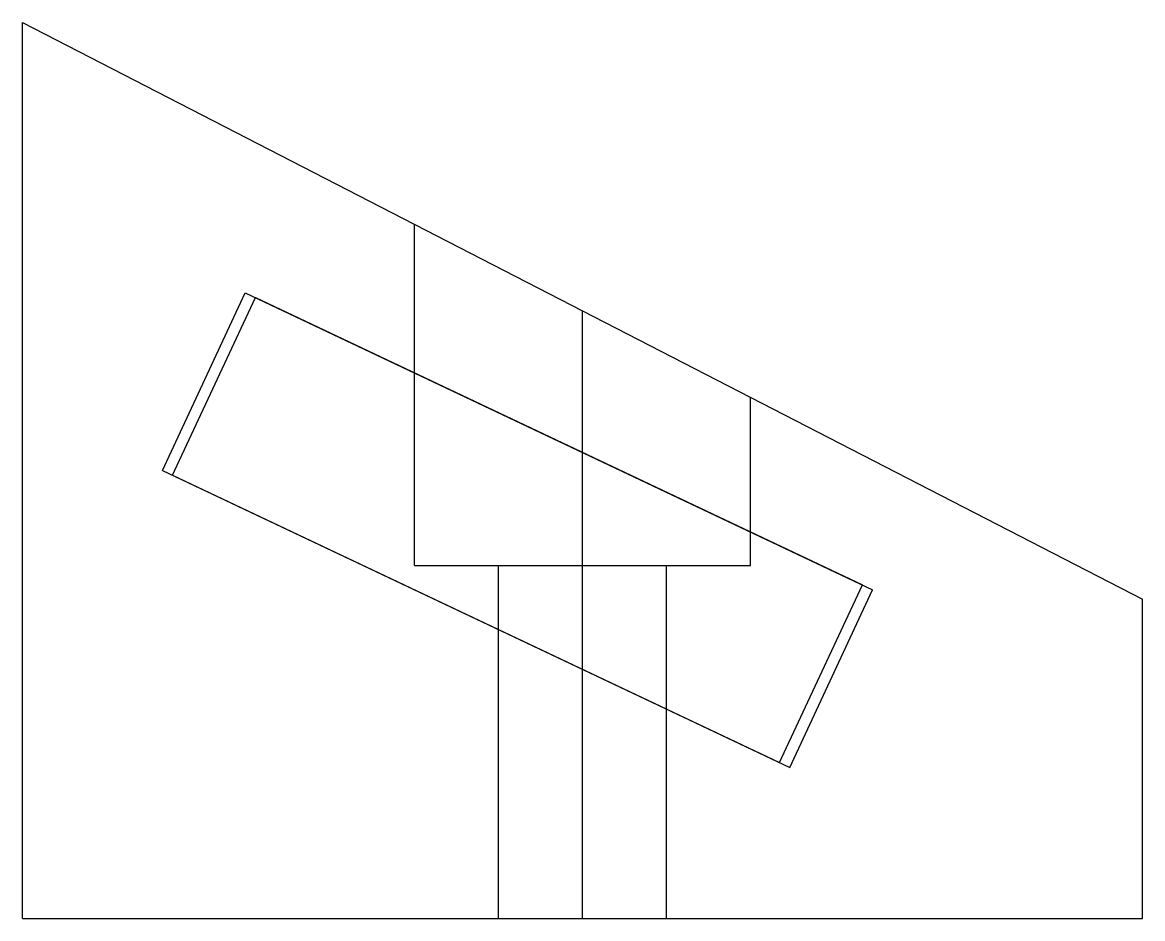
# Model space of a CAD drawing. Header units: millimetres. Extents: x 0 to 20, y 0 to 16.
import ezdxf

# ---------------------------------------------------------------- set-up
doc = ezdxf.new("R2010")
doc.units = ezdxf.units.MM
doc.linetypes.add('ACAD_ISO02W100', pattern=[15, 12, -3])
for name, color, linetype, lineweight, true_color in [('ext', 2, 'Continuous', 25, 0xffff00), ('ext_plug', 30, 'Continuous', 25, 0xff7f00), ('hole', 7, 'Continuous', 25, 0x000000), ('int', 1, 'Continuous', 25, 0xff0000), ('int_plug', 30, 'Continuous', 25, 0xff7f00)]:
    doc.layers.add(name, color=color, linetype=linetype, lineweight=lineweight, true_color=true_color)

msp = doc.modelspace()

# ---------------------------------------------------------------- linework, layer by layer
at = {"layer": 'ext'}
for p, q in [((0, 0), (0, 16)), ((0, 16), (20, 5.7)), ((20, 0), (20, 5.7)), ((0, 0), (20, 0))]:
    msp.add_line(p, q, dxfattribs=at)
at = {"layer": 'ext_plug'}
for p, q in [((0, 16), (20, 5.7)), ((0, 0), (0, 16)), ((20, 0), (20, 5.7)), ((0, 0), (20, 0))]:
    msp.add_line(p, q, dxfattribs=at)
at = {"layer": 'hole'}
for p, q in [((7, 6.305), (7, 12.395)), ((13, 6.305), (13, 9.305)), ((7, 6.305), (13, 6.305)), ((8.5, 0), (8.5, 6.305)), ((11.5, 0), (11.5, 6.305))]:
    msp.add_line(p, q, dxfattribs=at)
at = {"layer": 'hole', "linetype": 'ACAD_ISO02W100'}
msp.add_line((10, 0), (10, 10.85), dxfattribs=at)
at = {"layer": 'int'}
for p, q in [((2.5, 8), (3.979, 11.172)), ((3.979, 11.172), (15.179, 5.872)), ((2.5, 8), (13.7, 2.7)), ((13.7, 2.7), (15.179, 5.872))]:
    msp.add_line(p, q, dxfattribs=at)
at = {"layer": 'int_plug'}
for p, q in [((2.681, 7.914), (4.16, 11.087)), ((4.16, 11.087), (14.998, 5.958)), ((2.681, 7.914), (13.519, 2.786)), ((13.519, 2.786), (14.998, 5.958))]:
    msp.add_line(p, q, dxfattribs=at)

doc.saveas('drawing.dxf')
